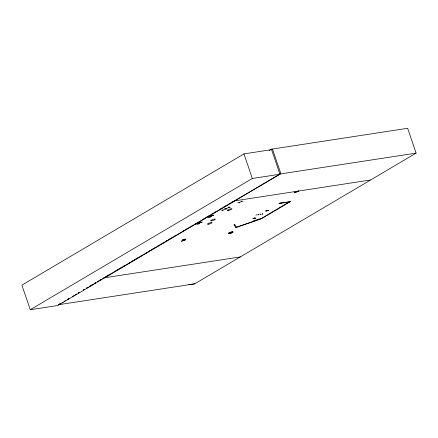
<?xml version="1.0" encoding="UTF-8"?>
<svg xmlns="http://www.w3.org/2000/svg" width="438" height="438" viewBox="0 0 438 438"><rect width="100%" height="100%" fill="white"/><g stroke="black" fill="none" stroke-linecap="round" stroke-linejoin="round"><path stroke-width="0.66" d="M223.139 210.371L221.425 210.218M224.99 208.663L226.714 208.827M237.741 202.739L239.613 202.778M233.98 225.033L234.565 225.647L234.188 224.968M294.539 192.151L294.456 193.021L294.511 191.97M185.011 240.112L181.294 241.223L184.989 240.172M196.678 224.108L199.733 223.615L196.81 224.064M211.039 216.772L208.11 217.199L211.138 216.673M252.989 218.507L255.77 218.146M265.893 210.842L268.806 210.382L268.576 210.579M268.702 210.481L265.663 211.023L268.839 210.426M183.095 240.654L183.922 239.701L183.801 239.329M183.303 240.593L183.851 239.247M185.756 239.093L182.06 240.144L185.789 239.028M198.211 223.845L200.697 222.433M209.649 216.925L212.003 215.534M211.981 215.551L211.658 215.299L211.795 215.655M212.123 215.523L209.917 216.772M254.5 218.283L254.741 218.146L254.418 218.272M267.169 210.804L266.939 210.935M267.7 210.492L267.366 210.623M279.729 203.314L280.112 203.15M256.695 214.724L255.907 215.178M234.582 224.814L234.702 225.17M200.358 222.575L200.653 222.46M294.621 192.55L298.387 191.302M298.377 191.335L294.697 192.517M279.772 203.292L290.438 201.573L261.738 218.54L261.064 218.321M280.074 203.172L279.652 203.435L289.409 201.934M234.286 224.918L234.385 225.318L234.784 225.148M234.752 225.192L234.637 224.831M254.374 218.31L253.996 218.442L254.33 218.316M241.792 201.409C243.035 200.905 238.064 203.057 239.082 202.597M222.301 210.3L222.586 210.169M222.334 210.289L225.701 208.866L225.34 208.975M225.849 208.756L229.266 207.311L228.893 207.47M271.582 149.654L243.961 153.891L21.9 285.138L30.266 309.715L57.887 305.478L279.948 174.231L271.423 149.194L407.647 128.285L416.1 153.114L370.608 180.002M269.091 150.573L271.423 149.194M30.266 309.715L252.326 178.469L279.948 174.231M59.064 304.394L60.23 303.704M61.977 302.669L63.143 301.979M67.228 299.57L68.974 298.535M75.385 294.747L76.551 294.057M78.298 293.027L79.464 292.338M83.543 289.923L84.709 289.239M88.208 287.169L86.461 288.204L88.169 287.175M89.374 286.479L90.54 285.79M93.453 284.07L91.706 285.105L93.425 284.07M94.619 283.381L95.785 282.691M98.698 280.966L97.532 281.656L98.687 280.972M103.943 277.867L102.777 278.557L122.52 267.027M105.711 276.821L107.48 275.781M108.657 275.086L109.834 274.385M114.542 271.604L115.72 270.908M116.902 270.213L121.025 267.777M122.788 266.731L124.556 265.685M125.733 264.99L126.91 264.295M128.679 263.249L129.856 262.554M131.624 261.508L132.802 260.813M134.57 259.767L138.693 257.33M139.87 256.635L141.633 255.589M142.815 254.894L143.993 254.199M145.755 253.153L146.938 252.458M148.701 251.412L149.878 250.717M151.647 249.676L153.415 248.631M154.592 247.935L155.769 247.235M157.538 246.194L158.715 245.499M159.892 244.798L161.069 244.103M162.837 243.063L164.015 242.362M165.783 241.322L167.546 240.276M168.723 239.581L170.491 238.535M171.669 237.839L172.846 237.144M174.614 236.098L175.791 235.403M182.86 231.226L184.628 230.18M185.805 229.485L187.573 228.439M188.751 227.744L189.928 227.048M191.696 226.003L192.873 225.307M194.636 224.261L196.405 223.221M203.473 219.044L204.65 218.348M205.827 217.648L207.004 216.952M208.773 215.912L209.95 215.211M211.718 214.171L213.487 213.125M214.664 212.43L215.841 211.735M220.549 208.948L221.732 208.253M223.495 207.207L227.032 205.121M228.795 204.075L230.563 203.029M231.74 202.334L232.917 201.639M58.955 304.41L60.126 303.72M64.216 301.306L65.382 300.616M67.134 299.587L68.886 298.552M72.396 296.482L74.148 295.447M75.314 294.758L76.486 294.068M78.238 293.033L79.404 292.343M83.494 289.934L84.665 289.244M89.336 286.485L90.507 285.795M94.597 283.386L95.763 282.696M123.697 266.331L125.465 265.286M126.642 264.59L139.602 256.936M140.779 256.241L142.542 255.195M143.724 254.5L159.624 245.099M160.801 244.404L168.455 239.876M169.637 239.181L188.482 228.045M189.659 227.349L211.45 214.467M212.627 213.771L214.396 212.726M215.573 212.03L228.526 204.376M229.704 203.675L231.472 202.635M232.649 201.94L280.791 173.536L272.496 149.166M199.301 222.581L202.236 222.137L199.197 222.619M213.667 215.217L210.607 215.742L213.547 215.25M261.168 218.628L290.334 201.266M188.751 284.755L194.707 283.829L370.641 179.985L234.095 200.943M278.732 203.298L281.514 202.936M211.636 215.326L211.861 215.666M243.172 201.256L241.311 201.157M228.554 207.125L230.262 207.289M225.986 208.74L226.172 208.619M226.725 208.849L224.88 208.718M261.962 214.259L262.378 214.111M254.232 217.971L254.817 218.578L254.259 217.927M252.978 221.113L259.406 218.869M235.732 227.475L261.513 218.633L235.808 227.607L234.412 225.236L235.14 224.984L236.46 227.218M298.278 190.722L298.426 191.707L298.371 190.88M183.768 239.356L183.763 239.756L183.719 239.279M279.877 174.023L416.1 153.114M211.127 215.452L212.321 215.277M104.266 277.818L240.484 256.909M58.484 304.738L194.707 283.829M255.869 218.025L252.956 218.469M234.303 224.946L234.423 225.307M243.961 153.891L252.326 178.469M212.003 215.157L211.943 215.633M260.719 214.094A2.508 1.67 81.3 0 1 259.942 214.554M260.829 214.078A2.508 1.67 81.3 0 1 260.057 214.538M258.677 214.406A2.508 1.67 81.3 0 1 257.9 214.866M258.562 214.423A2.508 1.67 81.3 0 1 257.79 214.883M262.745 213.793L262.384 214.1L262.751 213.793M101.03 279.592L99.864 280.282L101.025 279.592M229.216 233.613A2.475 0.476 -18.8 0 0 233.011 232.058A2.475 0.476 -18.8 0 0 229.851 232.545A2.475 0.476 -18.8 0 0 229.216 233.613A2.464 0.476 -18.8 0 0 233.005 232.069A2.464 0.476 -18.8 0 0 229.857 232.556A2.464 0.476 -18.8 0 0 229.227 233.618M208.318 224.223A2.464 0.476 -18.8 0 0 212.096 222.679A2.464 0.476 -18.8 0 0 208.948 223.161A2.464 0.476 -18.8 0 0 208.318 224.223M211.543 220.856A2.464 0.476 -18.8 0 0 215.326 219.307A2.464 0.476 -18.8 0 0 212.173 219.794A2.464 0.476 -18.8 0 0 211.543 220.856M228.171 210.481A2.464 0.476 -18.8 0 0 231.948 208.937A2.464 0.476 -18.8 0 0 228.8 209.419A2.464 0.476 -18.8 0 0 228.171 210.481"/></g></svg>
